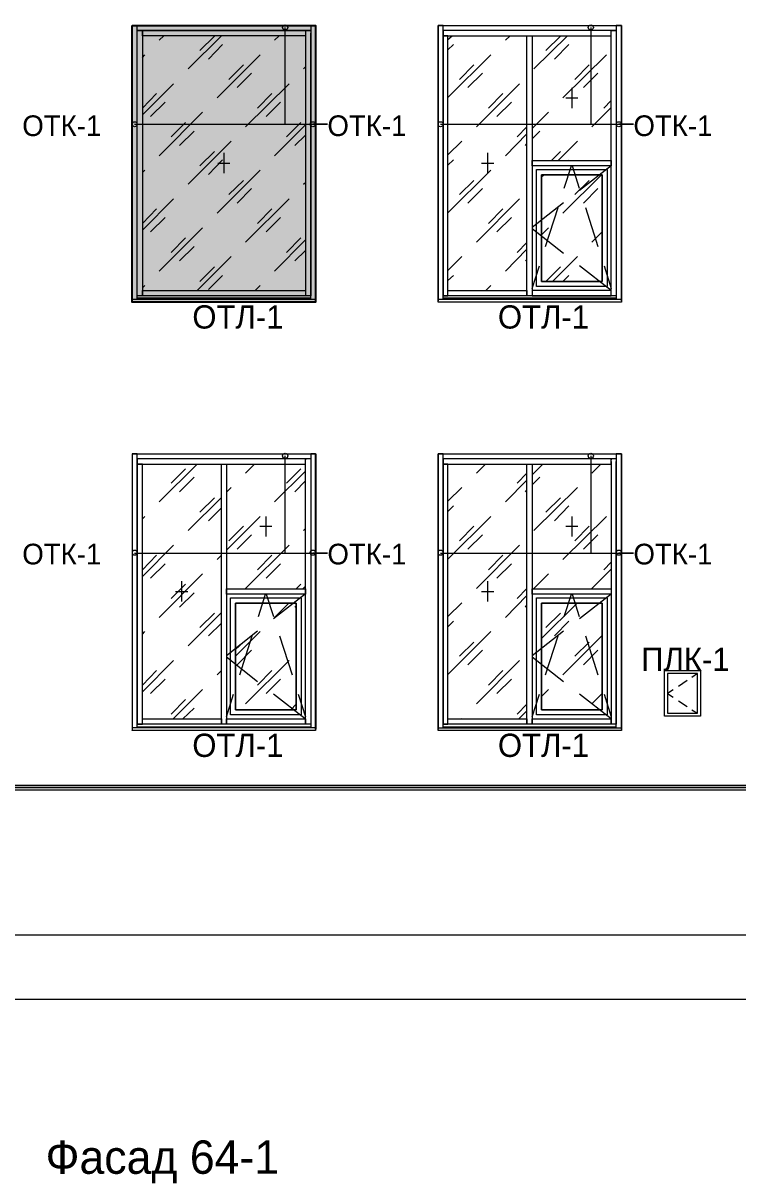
# Model space of a CAD drawing. Header units: millimetres. Extents: x 2294 to 908349, y -83289 to 219220.
# Drawn here: x 357830 to 364841, y 110578 to 121908 of the extents above; entities that cross this region are included whole.
import ezdxf

# ---------------------------------------------------------------- set-up
doc = ezdxf.new("R2010")
doc.units = ezdxf.units.MM
doc.layers.add('PDF _Геометрия', color=7, linetype='Continuous')
doc.layers.add('PDF _Текст', color=7, linetype='Continuous')

msp = doc.modelspace()

# ---------------------------------------------------------------- hatches: boundary and pattern name
at = {"transparency": 33554551}
h = msp.add_hatch(color=3, dxfattribs=at)
h.dxf.hatch_style = 1
h.paths.add_polyline_path([(358898.3714274447, 121885.7963852147), (360697.4218056854, 121885.7963852147), (360697.4218056854, 119172.4051088579), (358898.3714274447, 119172.4051088579)])

# ---------------------------------------------------------------- linework, layer by layer
msp.add_lwpolyline([(358898.3714274447, 121885.7963852147), (360697.4218056854, 121885.7963852147), (360697.4218056854, 119172.4051088579), (358898.3714274447, 119172.4051088579)], close=True)
at = {"layer": 'PDF _Геометрия', "lineweight": 9}
for points in [[(355033.5879090168, 114435.6112894472), (388559.4208399672, 114435.6112894472), (388559.4208399672, 128188.8222986218), (388559.4208399672, 114435.6112894472), (388580.5861385334, 114435.6112894472), (388580.5861385334, 128188.8222986218), (388580.5861385334, 114435.6112894472), (398096.5043744911, 114435.6112894472), (398096.5043744911, 117686.6011494184), (400196.1019923892, 117686.6011494184), (400196.1019923892, 114435.6112894472), (400792.9634119924, 114435.6112894472), (400792.9634119924, 117686.6011494184), (402194.1061771605, 117686.6011494184), (402194.1061771605, 114435.6112894472), (418173.9065956399, 114435.6112894472)], [(358949.1681440063, 119197.8034671387), (358949.1681440063, 119261.299362842), (358949.1681440063, 121809.6013103714), (358949.1681440063, 121885.7963852147), (358898.3714274447, 121885.7963852147), (358898.3714274447, 121809.6013103714), (358898.3714274447, 119261.299362842), (358898.3714274447, 119185.1042879988), (358898.3714274447, 121885.7963852147), (360697.4218056835, 121885.7963852147), (360697.4218056835, 119185.1042879988), (360697.4218056835, 119261.299362842), (360697.4218056835, 121809.6013103714), (360697.4218056835, 121885.7963852147), (360650.8581488356, 121885.7963852147), (360650.8581488356, 121809.6013103714)], [(360650.8581488356, 119235.9010045603), (358949.1681440063, 119235.9010045603), (358949.1681440063, 121809.6013103714), (358949.1681440063, 121834.9996686522), (358999.9648605678, 121834.9996686522), (358999.9648605678, 121809.6013103714), (358999.9648605678, 119235.9010045603), (358949.1681440063, 119235.9010045603)], [(360396.8745660242, 121864.6310866466), (360396.8745660242, 120916.4257108215), (360815.9474776611, 120916.4257108215), (360672.0234474037, 120916.4257108215)], [(360600.0614322722, 121834.9996686522), (360650.8581488356, 121834.9996686522)], [(360600.0614322722, 121834.9996686522), (360600.0614322722, 121809.6013103714)], [(360600.0614322722, 121809.6013103714), (360600.0614322722, 119235.9010045603)], [(360650.8581488356, 119197.8034671387), (360650.8581488356, 119261.299362842), (360650.8581488356, 121809.6013103714), (360650.8581488356, 119235.9010045603)], [(361950.4074808788, 119197.8034671387), (361950.4074808788, 119261.299362842), (361950.4074808788, 120535.4503366062), (361950.4074808788, 119235.9010045603), (361996.9711377285, 119235.9010045603), (361996.9711377285, 120535.4503366062), (361996.9711377285, 121784.2029520907), (361950.4074808788, 121784.2029520907), (361950.4074808788, 120535.4503366062), (361950.4074808788, 121809.6013103714), (361950.4074808788, 121885.7963852147), (361899.6107643172, 121885.7963852147), (361899.6107643172, 121809.6013103714), (361899.6107643172, 120535.4503366062), (361899.6107643172, 119261.299362842), (361899.6107643172, 119185.1042879988), (361899.6107643172, 121885.7963852147), (363698.6611425579, 121885.7963852147), (363698.6611425579, 119185.1042879988), (363698.6611425579, 119261.299362842), (363698.6611425579, 120535.4503366062), (363698.6611425579, 121809.6013103714), (363698.6611425579, 121885.7963852147), (363647.8644259963, 121885.7963852147), (363647.8644259963, 121809.6013103714), (363647.8644259963, 120535.4503366062), (363647.8644259963, 119261.299362842), (363647.8644259963, 119197.8034671387)], [(363597.0677094329, 119286.6977211228), (362822.4177818615, 119286.6977211228), (362822.4177818615, 119235.9010045603), (363597.0677094329, 119235.9010045603), (363597.0677094329, 120535.4503366062), (363597.0677094329, 121809.6013103714), (363597.0677094329, 121834.9996686522), (363647.8644259963, 121834.9996686522), (363647.8644259963, 121809.6013103714), (363647.8644259963, 120535.4503366062), (363647.8644259963, 119235.9010045603), (363597.0677094329, 119235.9010045603), (363597.0677094329, 119286.6977211228), (363288.0543503482, 119527.9821247924)], [(363398.1139028985, 121864.6310866466), (363398.1139028985, 120916.4257108215), (363817.1868145354, 120916.4257108215), (363673.2627842762, 120916.4257108215)], [(359165.0541893952, 121741.8723549545), (359211.6178462449, 121784.2029520907)], [(359448.6691901982, 121458.2573541505), (359774.6147881392, 121784.2029520907)], [(359562.961802464, 121640.2789218305), (359706.8858327251, 121779.9698923761)], [(359647.6229967345, 121555.6177275609), (359787.3139672801, 121699.5417578202)], [(360295.2811329011, 121741.8723549545), (360341.844789749, 121784.2029520907)], [(361996.9711377285, 121746.105414669), (362039.3017348628, 121784.2029520907)], [(361996.9711377285, 121644.511981545), (362052.0009140037, 121699.5417578202)], [(362559.9680796247, 121741.8723549545), (362606.5317364726, 121784.2029520907)], [(362839.350020716, 121458.2573541505), (363169.5286783688, 121784.2029520907)], [(362957.8756926954, 121640.2789218305), (363101.7997229528, 121779.9698923761)], [(363042.536886964, 121555.6177275609), (363182.2278575096, 121699.5417578202)], [(358999.9648605678, 121572.5499664145), (359025.3632188495, 121597.9483246962)], [(359732.2841910049, 121174.6423533456), (360155.5901623555, 121597.9483246962)], [(361996.9711377285, 121178.8754130593), (362416.0440493654, 121597.9483246962)], [(363122.9650215227, 121174.6423533456), (363550.5040525831, 121597.9483246962)], [(359846.5768032707, 121356.6639210265), (359990.5008335281, 121500.5879512848)], [(360578.8961337041, 121458.2573541505), (360600.0614322722, 121479.4226527177)], [(362111.2637499943, 121356.6639210265), (362250.95472054, 121500.5879512848)], [(363241.4906934984, 121356.6639210265), (363381.181664044, 121500.5879512848)], [(359931.2379975375, 121276.2357864697), (360070.9289680831, 121415.9267570153)], [(362191.6918845493, 121276.2357864697), (362335.6159148104, 121415.9267570153)], [(363326.1518877707, 121276.2357864697), (363465.8428583164, 121415.9267570153)], [(358999.9648605678, 121009.5530245192), (359304.7451599408, 121314.3333238913)], [(360011.6661320962, 120891.0273525408), (360439.2051631585, 121314.3333238913)], [(362276.3530788198, 120891.0273525408), (362699.6590501703, 121314.3333238913)], [(363211.8592755049, 121272.002726756), (363211.8592755049, 121073.0489202216)], [(358999.9648605678, 121073.0489202216), (359139.6558311135, 121216.9729504809)], [(359080.3929951247, 120992.6207856648), (359224.3170253858, 121132.3117562104)], [(360130.1918040738, 121073.0489202216), (360269.8827746194, 121216.9729504809)], [(360214.8529983442, 120992.6207856648), (360354.5439688899, 121132.3117562104)], [(362394.8787507974, 121073.0489202216), (362534.569721343, 121216.9729504809)], [(362475.3068853561, 120992.6207856648), (362619.2309156135, 121132.3117562104)], [(363152.5964395162, 121174.6423533456), (363271.1221114919, 121174.6423533456)], [(363525.1056943033, 121073.0489202216), (363597.0677094329, 121149.2439950649)], [(359165.0541893952, 120607.4123517359), (359588.3601607438, 121034.9513828)], [(362822.4177818615, 120874.0951136863), (362983.2740509771, 121034.9513828)], [(363406.5800223257, 120891.0273525408), (363597.0677094329, 121081.5150396479)], [(358923.7697857246, 120916.4257108215), (360815.9474776611, 120916.4257108215)], [(359283.5798613727, 120793.6669791304), (359423.2708319183, 120933.357949676)], [(360295.2811329011, 120607.4123517359), (360600.0614322722, 120912.1926511079)], [(360413.8068048768, 120793.6669791304), (360553.4977754224, 120933.357949676)], [(361925.0091225989, 120916.4257108215), (363817.1868145354, 120916.4257108215)], [(362674.2606918886, 120793.6669791304), (362771.6210653, 120891.0273525408)], [(359364.0079959314, 120709.0057848599), (359507.9320261888, 120848.6967554055)], [(360494.2349394355, 120709.0057848599), (360600.0614322722, 120810.5992179839)], [(362559.9680796247, 120607.4123517359), (362771.6210653, 120823.2983971247)], [(362822.4177818615, 120772.5016805623), (362898.6128567047, 120848.6967554055)], [(359448.6691901982, 120328.0304106446), (359871.9751615506, 120751.3363819951)], [(361996.9711377285, 120615.8784711631), (362132.4290485624, 120751.3363819951)], [(362758.9218861591, 120709.0057848599), (362771.6210653, 120725.9380237134)], [(363076.4013646729, 120560.848694887), (363266.8890517801, 120751.3363819951)], [(359562.961802464, 120510.0519783255), (359706.8858327251, 120649.7429488711)], [(359647.6229967345, 120425.3907840559), (359787.3139672801, 120569.3148143142)], [(359800.0131464209, 120637.0437697303), (359800.0131464209, 120438.0899631958)], [(361996.9711377285, 120514.2850380391), (362052.0009140037, 120569.3148143142)], [(362386.412631372, 120637.0437697303), (362386.412631372, 120438.0899631958)], [(363012.9054689705, 120560.848694887), (363101.7997229528, 120649.7429488711)], [(363177.994797796, 120560.848694887), (363182.2278575096, 120569.3148143142)], [(358999.9648605678, 120442.3230229095), (359025.3632188495, 120467.7213811902)], [(359732.2841910049, 120044.4154098397), (360155.5901623555, 120467.7213811902)], [(359740.7503104303, 120535.4503366062), (359859.2759824097, 120535.4503366062)], [(361996.9711377285, 120048.6484695533), (362416.0440493654, 120467.7213811902)], [(362327.1497953814, 120535.4503366062), (362445.6754673589, 120535.4503366062)], [(363135.6642006617, 120289.932873223), (363207.6262157895, 120510.0519783255)], [(363216.0923352186, 120510.0519783255), (363283.8212906327, 120289.932873223)], [(363597.0677094329, 120510.0519783255), (363288.0543503482, 120268.7675746558)], [(359846.5768032707, 120226.4369775206), (359990.5008335281, 120366.1279480662)], [(360578.8961337041, 120328.0304106446), (360600.0614322722, 120344.9626494981)], [(362111.2637499943, 120226.4369775206), (362250.95472054, 120366.1279480662)], [(362915.5450955592, 120399.9924257742), (362936.7103941273, 120421.1577243414)], [(363122.9650215227, 120044.4154098397), (363503.9403957371, 120421.1577243414)], [(363241.4906934984, 120226.4369775206), (363381.181664044, 120366.1279480662)], [(359931.2379975375, 120141.7757832501), (360070.9289680831, 120285.6998135103)], [(362191.6918845493, 120141.7757832501), (362335.6159148104, 120285.6998135103)], [(363326.1518877707, 120141.7757832501), (363465.8428583164, 120285.6998135103)], [(358999.9648605678, 119879.3260810133), (359304.7451599408, 120184.1063803853)], [(360011.6661320962, 119760.8004090348), (360439.2051631585, 120184.1063803853)], [(362276.3530788198, 119760.8004090348), (362699.6590501703, 120184.1063803853)], [(363131.4311409462, 120146.0088429647), (362822.4177818615, 119904.7244392941)], [(362953.6426329799, 119718.4698119005), (363076.4013646729, 120099.4451861158)], [(363347.3171863351, 120099.4451861158), (363465.8428583164, 119718.4698119005)], [(358999.9648605678, 119942.8219767157), (359139.6558311135, 120086.746006975)], [(359080.3929951247, 119862.3938421588), (359224.3170253858, 120002.0848127045)], [(360130.1918040738, 119942.8219767157), (360269.8827746194, 120086.746006975)], [(360214.8529983442, 119862.3938421588), (360354.5439688899, 120002.0848127045)], [(362394.8787507974, 119942.8219767157), (362534.569721343, 120086.746006975)], [(362475.3068853561, 119862.3938421588), (362619.2309156135, 120002.0848127045)], [(359165.0541893952, 119477.1854082299), (359588.3601607438, 119900.4913795805)], [(363131.4311409462, 119650.7408564845), (362822.4177818615, 119892.0252601542)], [(362915.5450955592, 119832.7624241645), (362983.2740509771, 119900.4913795805)], [(359283.5798613727, 119659.2069759108), (359423.2708319183, 119803.1310061701)], [(360295.2811329011, 119477.1854082299), (360600.0614322722, 119781.9657076029)], [(360413.8068048768, 119659.2069759108), (360553.4977754224, 119803.1310061701)], [(363406.5800223257, 119760.8004090348), (363508.1734554507, 119862.3938421588)], [(359364.0079959314, 119578.7788413549), (359507.9320261888, 119718.4698119005)], [(360494.2349394355, 119578.7788413549), (360600.0614322722, 119680.3722744789)], [(362559.9680796247, 119477.1854082299), (362771.6210653, 119693.0714536188)], [(362674.2606918886, 119659.2069759108), (362771.6210653, 119756.5673493212)], [(359537.5634441823, 119286.6977211228), (359871.9751615506, 119621.1094384892)], [(361996.9711377285, 119481.4184679436), (362132.4290485624, 119621.1094384892)], [(362758.9218861591, 119578.7788413549), (362771.6210653, 119591.4780204948)], [(363021.3715883978, 119375.5919751059), (363266.8890517801, 119621.1094384892)], [(359562.961802464, 119375.5919751059), (359706.8858327251, 119519.5160053652)], [(359647.6229967345, 119295.16384055), (359787.3139672801, 119434.8548110956)], [(361996.9711377285, 119384.0580945332), (362052.0009140037, 119434.8548110956)], [(362822.4177818615, 119307.8630196908), (362894.379796993, 119527.9821247924)], [(362957.8756926954, 119375.5919751059), (363101.7997229528, 119519.5160053652)], [(363122.9650215227, 119375.5919751059), (363182.2278575096, 119434.8548110956)], [(363529.3387540188, 119527.9821247924), (363597.0677094329, 119307.8630196908)], [(358999.9648605678, 119312.0960794035), (359025.3632188495, 119337.4944376843)], [(360104.793445792, 119286.6977211228), (360155.5901623555, 119337.4944376843)], [(362369.4803925157, 119286.6977211228), (362416.0440493654, 119337.4944376843)], [(360697.4218056835, 119202.0365268523), (360697.4218056835, 119197.8034671387), (358898.3714274447, 119197.8034671387), (358898.3714274447, 119202.0365268523)], [(360697.4218056835, 119197.8034671387), (360697.4218056835, 119172.4051088579), (358898.3714274447, 119172.4051088579), (358898.3714274447, 119197.8034671387)], [(360650.8581488356, 119210.5026462795), (358949.1681440063, 119210.5026462795), (360650.8581488356, 119210.5026462795)], [(360650.8581488356, 119210.5026462795), (358949.1681440063, 119210.5026462795)], [(360650.8581488356, 119235.9010045603), (360600.0614322722, 119235.9010045603)], [(363698.6611425579, 119202.0365268523), (363698.6611425579, 119197.8034671387), (361899.6107643172, 119197.8034671387), (361899.6107643172, 119202.0365268523)], [(363698.6611425579, 119197.8034671387), (363698.6611425579, 119172.4051088579), (361899.6107643172, 119172.4051088579), (361899.6107643172, 119197.8034671387)], [(363647.8644259963, 119235.9010045603), (361950.4074808788, 119235.9010045603)], [(363647.8644259963, 119210.5026462795), (361950.4074808788, 119210.5026462795), (363647.8644259963, 119210.5026462795)], [(363647.8644259963, 119210.5026462795), (361950.4074808788, 119210.5026462795)], [(358898.3714274447, 119172.4051088579), (358898.3714274447, 119180.8712282851)], [(360697.4218056835, 119180.8712282851), (360697.4218056835, 119172.4051088579)], [(361899.6107643172, 119172.4051088579), (361899.6107643172, 119180.8712282851)], [(363698.6611425579, 119180.8712282851), (363698.6611425579, 119172.4051088579)], [(358949.1681440063, 114998.6082313433), (358949.1681440063, 115062.1041270457), (358949.1681440063, 116336.2551008109), (358949.1681440063, 115036.705768765), (358999.9648605678, 115036.705768765), (358999.9648605678, 116336.2551008109), (358999.9648605678, 117585.0077162944), (358949.1681440063, 117585.0077162944), (358949.1681440063, 116336.2551008109), (358949.1681440063, 117610.4060745751), (358949.1681440063, 117686.6011494184), (358898.3714274447, 117686.6011494184), (358898.3714274447, 117610.4060745751), (358898.3714274447, 116336.2551008109), (358898.3714274447, 115062.1041270457), (358898.3714274447, 114985.9090522025)], [(358898.3714274447, 117686.6011494184), (360701.6548653971, 117686.6011494184), (360701.6548653971, 114985.9090522025)], [(360396.8745660242, 117665.4358508503), (360396.8745660242, 116712.9974153116), (360815.9474776611, 116712.9974153116), (360672.0234474037, 116712.9974153116)], [(360697.4218056835, 114985.9090522025), (360697.4218056835, 115062.1041270457), (360697.4218056835, 116336.2551008109), (360697.4218056835, 117610.4060745751), (360697.4218056835, 117686.6011494184), (360650.8581488356, 117686.6011494184), (360650.8581488356, 117610.4060745751), (360650.8581488356, 116336.2551008109), (360650.8581488356, 115036.705768765), (360600.0614322722, 115036.705768765), (360600.0614322722, 116336.2551008109), (360600.0614322722, 117610.4060745751)], [(360600.0614322722, 117635.8044328559), (360600.0614322722, 117627.3383134287)], [(360650.8581488356, 117610.4060745751), (360650.8581488356, 116336.2551008109), (360650.8581488356, 115062.1041270457), (360650.8581488356, 114998.6082313433)], [(361950.4074808788, 114998.6082313433), (361950.4074808788, 115062.1041270457), (361950.4074808788, 116336.2551008109), (361950.4074808788, 115036.705768765), (361996.9711377285, 115036.705768765), (361996.9711377285, 116336.2551008109), (361996.9711377285, 117585.0077162944), (361950.4074808788, 117585.0077162944), (361950.4074808788, 116336.2551008109), (361950.4074808788, 117610.4060745751), (361950.4074808788, 117686.6011494184), (361899.6107643172, 117686.6011494184), (361899.6107643172, 117610.4060745751), (361899.6107643172, 116336.2551008109), (361899.6107643172, 115062.1041270457), (361899.6107643172, 114985.9090522025), (361899.6107643172, 117686.6011494184), (363698.6611425579, 117686.6011494184), (363698.6611425579, 114985.9090522025), (363698.6611425579, 115062.1041270457), (363698.6611425579, 116336.2551008109), (363698.6611425579, 117610.4060745751), (363698.6611425579, 117686.6011494184), (363647.8644259963, 117686.6011494184), (363647.8644259963, 117610.4060745751)], [(363597.0677094329, 117610.4060745751), (363597.0677094329, 116336.2551008109), (363597.0677094329, 115036.705768765), (362822.4177818615, 115036.705768765), (362822.4177818615, 115087.5024853265), (363597.0677094329, 115087.5024853265)], [(363647.8644259963, 114998.6082313433), (363647.8644259963, 115062.1041270457), (363647.8644259963, 116336.2551008109), (363647.8644259963, 117610.4060745751), (363647.8644259963, 116336.2551008109), (363647.8644259963, 115036.705768765), (363597.0677094329, 115036.705768765), (363597.0677094329, 115087.5024853265), (363288.0543503482, 115328.7868889961)], [(363398.1139028985, 117665.4358508503), (363398.1139028985, 116712.9974153116), (363817.1868145354, 116712.9974153116), (363673.2627842762, 116712.9974153116)], [(363597.0677094329, 117635.8044328559), (363597.0677094329, 117627.3383134287)], [(359165.0541893952, 117216.731521219), (359537.5634441823, 117585.0077162944)], [(359283.5798613727, 117398.7530888999), (359423.2708319183, 117538.4440594455)], [(360011.6661320962, 117496.1134623103), (360100.5603860803, 117585.0077162944)], [(360295.2811329011, 117216.731521219), (360600.0614322722, 117517.2787608784)], [(360413.8068048768, 117398.7530888999), (360553.4977754224, 117538.4440594455)], [(362276.3530788198, 117496.1134623103), (362365.2473328039, 117585.0077162944)], [(362674.2606918886, 117398.7530888999), (362771.6210653, 117496.1134623103)], [(362822.4177818615, 117479.1812234567), (362928.2442746982, 117585.0077162944)], [(363406.5800223257, 117496.1134623103), (363495.4742763098, 117585.0077162944)], [(359364.0079959314, 117314.0918946303), (359507.9320261888, 117458.0159248887)], [(360494.2349394355, 117314.0918946303), (360600.0614322722, 117419.918387467)], [(362559.9680796247, 117216.731521219), (362771.6210653, 117428.3845068943)], [(362822.4177818615, 117381.8208500464), (362898.6128567047, 117458.0159248887)], [(359825.4115047008, 117309.8588349158), (359871.9751615506, 117356.4224917646)], [(361996.9711377285, 117220.9645809326), (362132.4290485624, 117356.4224917646)], [(362758.9218861591, 117314.0918946303), (362771.6210653, 117331.0241334839)], [(362839.350020716, 116933.1165204151), (363266.8890517801, 117356.4224917646)], [(359448.6691901982, 116933.1165204151), (359774.6147881392, 117259.0621183543)], [(359562.961802464, 117115.138088095), (359706.8858327251, 117254.8290586406)], [(359647.6229967345, 117030.4768938245), (359774.6147881392, 117157.4686852302)], [(361996.9711377285, 117119.3711478086), (362052.0009140037, 117174.4009240847)], [(362957.8756926954, 117115.138088095), (363101.7997229528, 117254.8290586406)], [(363042.536886964, 117030.4768938245), (363182.2278575096, 117174.4009240847)], [(358999.9648605678, 117047.409132679), (359025.3632188495, 117072.8074909607)], [(359825.4115047008, 116742.628833307), (360155.5901623555, 117072.8074909607)], [(360210.6199386287, 117072.8074909607), (360210.6199386287, 116873.8536844254)], [(361996.9711377285, 116653.7345793238), (362416.0440493654, 117072.8074909607)], [(363122.9650215227, 116649.5015196092), (363550.5040525831, 117072.8074909607)], [(363211.8592755049, 117072.8074909607), (363211.8592755049, 116873.8536844254)], [(359846.5768032707, 116831.523087291), (359990.5008335281, 116975.4471175494)], [(360151.3571026418, 116975.4471175494), (360269.8827746194, 116975.4471175494)], [(360578.8961337041, 116933.1165204151), (360600.0614322722, 116954.2818189822)], [(362111.2637499943, 116831.523087291), (362250.95472054, 116975.4471175494)], [(363152.5964395162, 116975.4471175494), (363271.1221114919, 116975.4471175494)], [(363241.4906934984, 116831.523087291), (363381.181664044, 116975.4471175494)], [(359931.2379975375, 116751.0949527333), (360070.9289680831, 116890.7859232789)], [(362191.6918845493, 116751.0949527333), (362335.6159148104, 116890.7859232789)], [(363326.1518877707, 116751.0949527333), (363465.8428583164, 116890.7859232789)], [(358923.7697857246, 116712.9974153116), (360815.9474776611, 116712.9974153116)], [(358999.9648605678, 116484.4121907828), (359304.7451599408, 116789.1924901549)], [(360011.6661320962, 116365.8865188053), (360439.2051631585, 116789.1924901549)], [(361925.0091225989, 116712.9974153116), (363817.1868145354, 116712.9974153116)], [(362276.3530788198, 116365.8865188053), (362699.6590501703, 116789.1924901549)], [(358999.9648605678, 116547.9080864852), (359139.6558311135, 116691.8321167454)], [(359080.3929951247, 116467.4799519293), (359224.3170253858, 116607.1709224749)], [(359732.2841910049, 116649.5015196092), (359774.6147881392, 116691.8321167454)], [(360130.1918040738, 116547.9080864852), (360269.8827746194, 116691.8321167454)], [(360214.8529983442, 116467.4799519293), (360354.5439688899, 116607.1709224749)], [(362394.8787507974, 116547.9080864852), (362534.569721343, 116691.8321167454)], [(362475.3068853561, 116467.4799519293), (362619.2309156135, 116607.1709224749)], [(363525.1056943033, 116547.9080864852), (363597.0677094329, 116624.1031613285)], [(359165.0541893952, 116082.2715180004), (359588.3601607438, 116509.8105490636)], [(362835.1169610023, 116361.6534590917), (362983.2740509771, 116509.8105490636)], [(363406.5800223257, 116365.8865188053), (363597.0677094329, 116556.3742059125)], [(359283.5798613727, 116268.526145394), (359423.2708319183, 116408.2171159396)], [(359385.1732944958, 116437.8485339349), (359385.1732944958, 116238.8947273996)], [(360506.9341185763, 116361.6534590917), (360553.4977754224, 116408.2171159396)], [(360574.6630739924, 116361.6534590917), (360600.0614322722, 116387.0518173724)], [(362386.412631372, 116437.8485339349), (362386.412631372, 116238.8947273996)], [(362674.2606918886, 116268.526145394), (362771.6210653, 116365.8865188053)], [(359325.9104585089, 116336.2551008109), (359444.4361304864, 116336.2551008109)], [(359364.0079959314, 116183.8649511244), (359507.9320261888, 116323.55592167)], [(360138.657923501, 116090.7376374267), (360206.386878917, 116310.8567425301)], [(360214.8529983442, 116310.8567425301), (360286.815013472, 116090.7376374267)], [(360595.8283725604, 116310.8567425301), (360286.815013472, 116069.5723388596)], [(362327.1497953814, 116336.2551008109), (362445.6754673589, 116336.2551008109)], [(362559.9680796247, 116082.2715180004), (362771.6210653, 116298.1575633893)], [(363135.6642006617, 116090.7376374267), (363207.6262157895, 116310.8567425301)], [(363216.0923352186, 116310.8567425301), (363283.8212906327, 116090.7376374267)], [(363597.0677094329, 116310.8567425301), (363288.0543503482, 116069.5723388596)], [(360295.2811329011, 116082.2715180004), (360434.9721034467, 116221.962488546)], [(360494.2349394355, 116183.8649511244), (360506.9341185763, 116196.5641302653)], [(361996.9711377285, 116090.7376374267), (362132.4290485624, 116226.1955482597)], [(362758.9218861591, 116183.8649511244), (362771.6210653, 116200.797189978)], [(362915.5450955592, 115874.8515920378), (363262.6559920684, 116221.962488546)], [(359448.6691901982, 115802.8895769091), (359774.6147881392, 116128.8351748483)], [(359562.961802464, 115984.91114459), (359706.8858327251, 116124.6021151356)], [(359647.6229967345, 115900.2499503195), (359774.6147881392, 116027.2417417243)], [(361996.9711377285, 115989.1442043027), (362052.0009140037, 116044.1739805788)], [(362957.8756926954, 115984.91114459), (363101.7997229528, 116124.6021151356)], [(363042.536886964, 115900.2499503195), (363182.2278575096, 116044.1739805788)], [(358999.9648605678, 115917.182189174), (359025.3632188495, 115942.5805474548)], [(360130.1918040738, 115946.8136071684), (359825.4115047008, 115705.5292034987)], [(359914.3057586849, 115701.2961437851), (360155.5901623555, 115942.5805474548)], [(361996.9711377285, 115523.5076358179), (362416.0440493654, 115942.5805474548)], [(363131.4311409462, 115946.8136071684), (362822.4177818615, 115705.5292034987)], [(359914.3057586849, 115769.0250992011), (359990.5008335281, 115840.9871143308)], [(359956.6363558192, 115519.2745761042), (360075.1620277986, 115900.2499503195)], [(360346.0778494626, 115900.2499503195), (360468.8365811557, 115519.2745761042)], [(362111.2637499943, 115701.2961437851), (362250.95472054, 115840.9871143308)], [(362953.6426329799, 115519.2745761042), (363076.4013646729, 115900.2499503195)], [(363122.9650215227, 115519.2745761042), (363508.1734554507, 115904.4830100331)], [(363241.4906934984, 115701.2961437851), (363381.181664044, 115840.9871143308)], [(363347.3171863351, 115900.2499503195), (363465.8428583164, 115519.2745761042)], [(360130.1918040738, 115451.5456206882), (359825.4115047008, 115692.8300243579)], [(359931.2379975375, 115616.6349495146), (360070.9289680831, 115760.5589797739)], [(362191.6918845493, 115616.6349495146), (362335.6159148104, 115760.5589797739)], [(363131.4311409462, 115451.5456206882), (362822.4177818615, 115692.8300243579)], [(363326.1518877707, 115616.6349495146), (363465.8428583164, 115760.5589797739)], [(358999.9648605678, 115354.1852472769), (359304.7451599408, 115658.9655466499)], [(360011.6661320962, 115235.6595752994), (360439.2051631585, 115658.9655466499)], [(362276.3530788198, 115235.6595752994), (362699.6590501703, 115658.9655466499)], [(358999.9648605678, 115417.6811429802), (359139.6558311135, 115561.6051732395)], [(359080.3929951247, 115337.2530084234), (359224.3170253858, 115476.943978969)], [(359732.2841910049, 115519.2745761042), (359774.6147881392, 115561.6051732395)], [(360130.1918040738, 115417.6811429802), (360269.8827746194, 115561.6051732395)], [(360214.8529983442, 115337.2530084234), (360354.5439688899, 115476.943978969)], [(362394.8787507974, 115417.6811429802), (362534.569721343, 115561.6051732395)], [(362475.3068853561, 115337.2530084234), (362619.2309156135, 115476.943978969)], [(364342.0862190109, 115464.2447998291), (364257.4250247404, 115404.9819638394)], [(364443.6796521358, 115531.9737552442), (364388.6498758569, 115493.8762178225)], [(359300.5121002272, 115087.5024853265), (359588.3601607438, 115375.350545845)], [(362915.5450955592, 115307.621590429), (362983.2740509771, 115375.350545845)], [(364206.6283081789, 115371.1174861314), (364151.5985319037, 115337.2530084234), (364206.6283081789, 115299.1554710018)], [(359283.5798613727, 115134.0661421753), (359423.2708319183, 115277.9901724346)], [(359825.4115047008, 115108.6677838946), (359893.1404601168, 115328.7868889961)], [(360595.8283725604, 115087.5024853265), (360286.815013472, 115328.7868889961)], [(360456.1374020148, 115176.3967393097), (360506.9341185763, 115231.4265155857)], [(360528.0994171426, 115328.7868889961), (360600.0614322722, 115108.6677838946)], [(362674.2606918886, 115134.0661421753), (362771.6210653, 115231.4265155857)], [(362822.4177818615, 115108.6677838946), (362894.379796993, 115328.7868889961)], [(363406.5800223257, 115235.6595752994), (363508.1734554507, 115337.2530084234)], [(363529.3387540188, 115328.7868889961), (363597.0677094329, 115108.6677838946)], [(364257.4250247404, 115265.2909932937), (364342.0862190109, 115210.2612170186)], [(359397.8724736366, 115087.5024853265), (359507.9320261888, 115193.3289781651)], [(362691.192930745, 115087.5024853265), (362771.6210653, 115167.9306198834)], [(364388.6498758569, 115176.3967393097), (364443.6796521358, 115142.5322616026)], [(360697.4218056835, 115036.705768765), (360697.4218056835, 115007.0743507706), (360697.4218056835, 114998.6082313433), (358898.3714274447, 114998.6082313433), (358898.3714274447, 114973.2098730616), (358898.3714274447, 114977.4429327762)], [(358898.3714274447, 114998.6082313433), (358898.3714274447, 114998.6082313433)], [(360697.4218056835, 114998.6082313433), (360697.4218056835, 114973.2098730616), (358898.3714274447, 114973.2098730616)], [(360650.8581488356, 115036.705768765), (358949.1681440063, 115036.705768765)], [(360650.8581488356, 115007.0743507706), (358949.1681440063, 115007.0743507706), (360650.8581488356, 115007.0743507706)], [(360650.8581488356, 115007.0743507706), (358949.1681440063, 115007.0743507706)], [(361899.6107643172, 114998.6082313433), (361899.6107643172, 114998.6082313433)], [(363647.8644259963, 115036.705768765), (361950.4074808788, 115036.705768765)], [(363647.8644259963, 115007.0743507706), (361950.4074808788, 115007.0743507706), (363647.8644259963, 115007.0743507706)], [(363647.8644259963, 115007.0743507706), (361950.4074808788, 115007.0743507706)], [(362128.1959888469, 115087.5024853265), (362132.4290485624, 115095.9686047537)], [(363698.6611425579, 114998.6082313433), (363698.6611425579, 114998.6082313433)], [(360697.4218056835, 114977.4429327762), (360697.4218056835, 114973.2098730616)], [(361899.6107643172, 114973.2098730616), (361899.6107643172, 114977.4429327762)], [(363698.6611425579, 114977.4429327762), (363698.6611425579, 114973.2098730616)], [(418051.1478639487, 112628.0947917812), (418051.1478639487, 114389.0476325983), (399192.866840288, 114389.0476325983), (313405.6786864176, 114389.0476325983)], [(355367.9996263813, 113038.7015839908), (355300.2706709672, 112970.9726285748), (388296.9711377285, 112970.9726285748), (388225.0091225989, 112899.0106134452)], [(314235.3583902642, 112340.2467312627), (417962.2536099646, 112340.2467312627)]]:
    msp.add_lwpolyline(points, dxfattribs=at)
for points in [[(358974.566502288, 121834.9996686522), (358949.1681440063, 121834.9996686522), (358949.1681440063, 121885.7963852147), (358974.566502288, 121885.7963852147), (360650.8581488356, 121885.7963852147), (360650.8581488356, 121834.9996686522)], [(360600.0614322722, 121784.2029520907), (358999.9648605678, 121784.2029520907), (358999.9648605678, 121834.9996686522), (360600.0614322722, 121834.9996686522)], [(362797.0194235817, 121834.9996686522), (361950.4074808788, 121834.9996686522), (361950.4074808788, 121784.2029520907), (362797.0194235817, 121784.2029520907), (363597.0677094329, 121784.2029520907), (363597.0677094329, 121834.9996686522), (362797.0194235817, 121834.9996686522), (361975.8058391605, 121834.9996686522), (361950.4074808788, 121834.9996686522), (361950.4074808788, 121885.7963852147), (361975.8058391605, 121885.7963852147), (362797.0194235817, 121885.7963852147), (363622.4660677146, 121885.7963852147), (363647.8644259963, 121885.7963852147), (363647.8644259963, 121834.9996686522), (363622.4660677146, 121834.9996686522)], [(362822.4177818615, 119235.9010045603), (362771.6210653, 119235.9010045603), (361996.9711377285, 119235.9010045603), (361996.9711377285, 119286.6977211228), (362771.6210653, 119286.6977211228), (362771.6210653, 119235.9010045603), (362771.6210653, 120535.4503366062), (362771.6210653, 121784.2029520907), (362822.4177818615, 121784.2029520907), (362822.4177818615, 120535.4503366062)], [(363597.0677094329, 120510.0519783255), (362822.4177818615, 120510.0519783255), (362822.4177818615, 120560.848694887), (363597.0677094329, 120560.848694887)], [(362864.7483789958, 120471.9544409038), (363558.9701720122, 120471.9544409038), (363558.9701720122, 119324.7952585444), (362864.7483789958, 119324.7952585444)], [(363558.9701720122, 120471.9544409038), (363558.9701720122, 119324.7952585444), (362864.7483789958, 119324.7952585444), (362864.7483789958, 120471.9544409038)], [(363508.1734554507, 120421.1577243414), (362915.5450955592, 120421.1577243414), (362915.5450955592, 119375.5919751059), (363508.1734554507, 119375.5919751059)], [(362915.5450955592, 119375.5919751059), (362915.5450955592, 120421.1577243414), (363508.1734554507, 120421.1577243414), (363508.1734554507, 119375.5919751059)], [(360600.0614322722, 119235.9010045603), (358999.9648605678, 119235.9010045603), (358999.9648605678, 119286.6977211228), (360600.0614322722, 119286.6977211228)], [(359800.0131464209, 117635.8044328559), (358949.1681440063, 117635.8044328559), (358949.1681440063, 117585.0077162944), (359800.0131464209, 117585.0077162944), (360600.0614322722, 117585.0077162944), (360600.0614322722, 117635.8044328559), (359800.0131464209, 117635.8044328559), (358974.566502288, 117635.8044328559), (358949.1681440063, 117635.8044328559), (358949.1681440063, 117686.6011494184), (358974.566502288, 117686.6011494184), (359800.0131464209, 117686.6011494184), (360625.4597905539, 117686.6011494184), (360650.8581488356, 117686.6011494184), (360650.8581488356, 117635.8044328559), (360625.4597905539, 117635.8044328559)], [(362797.0194235817, 117635.8044328559), (361950.4074808788, 117635.8044328559), (361950.4074808788, 117585.0077162944), (362797.0194235817, 117585.0077162944), (363597.0677094329, 117585.0077162944), (363597.0677094329, 117635.8044328559), (362797.0194235817, 117635.8044328559), (361975.8058391605, 117635.8044328559), (361950.4074808788, 117635.8044328559), (361950.4074808788, 117686.6011494184), (361975.8058391605, 117686.6011494184), (362797.0194235817, 117686.6011494184), (363622.4660677146, 117686.6011494184), (363647.8644259963, 117686.6011494184), (363647.8644259963, 117635.8044328559), (363622.4660677146, 117635.8044328559)], [(359825.4115047008, 115036.705768765), (359774.6147881392, 115036.705768765), (358999.9648605678, 115036.705768765), (358999.9648605678, 115087.5024853265), (359774.6147881392, 115087.5024853265), (359774.6147881392, 115036.705768765), (359774.6147881392, 116336.2551008109), (359774.6147881392, 117585.0077162944), (359825.4115047008, 117585.0077162944), (359825.4115047008, 116336.2551008109)], [(362822.4177818615, 115036.705768765), (362771.6210653, 115036.705768765), (361996.9711377285, 115036.705768765), (361996.9711377285, 115087.5024853265), (362771.6210653, 115087.5024853265), (362771.6210653, 115036.705768765), (362771.6210653, 116336.2551008109), (362771.6210653, 117585.0077162944), (362822.4177818615, 117585.0077162944), (362822.4177818615, 116336.2551008109)], [(360600.0614322722, 116310.8567425301), (359825.4115047008, 116310.8567425301), (359825.4115047008, 116361.6534590917), (360600.0614322722, 116361.6534590917)], [(363597.0677094329, 116310.8567425301), (362822.4177818615, 116310.8567425301), (362822.4177818615, 116361.6534590917), (363597.0677094329, 116361.6534590917)], [(359863.5090421233, 116272.7592051085), (360557.7308351379, 116272.7592051085), (360557.7308351379, 115125.6000227481), (359863.5090421233, 115125.6000227481)], [(360557.7308351379, 116272.7592051085), (360557.7308351379, 115125.6000227481), (359863.5090421233, 115125.6000227481), (359863.5090421233, 116272.7592051085)], [(362864.7483789958, 116272.7592051085), (363558.9701720122, 116272.7592051085), (363558.9701720122, 115125.6000227481), (362864.7483789958, 115125.6000227481)], [(363558.9701720122, 116272.7592051085), (363558.9701720122, 115125.6000227481), (362864.7483789958, 115125.6000227481), (362864.7483789958, 116272.7592051085)], [(360506.9341185763, 116221.962488546), (359914.3057586849, 116221.962488546), (359914.3057586849, 115176.3967393097), (360506.9341185763, 115176.3967393097)], [(359914.3057586849, 115176.3967393097), (359914.3057586849, 116221.962488546), (360506.9341185763, 116221.962488546), (360506.9341185763, 115176.3967393097)], [(363508.1734554507, 116221.962488546), (362915.5450955592, 116221.962488546), (362915.5450955592, 115176.3967393097), (363508.1734554507, 115176.3967393097)], [(362915.5450955592, 115176.3967393097), (362915.5450955592, 116221.962488546), (363508.1734554507, 116221.962488546), (363508.1734554507, 115176.3967393097)], [(364121.9671139065, 115561.6051732395), (364473.3110701293, 115561.6051732395), (364473.3110701293, 115112.9008436073), (364121.9671139065, 115112.9008436073)], [(364443.6796521358, 115531.9737552442), (364151.5985319037, 115531.9737552442), (364151.5985319037, 115142.5322616026), (364443.6796521358, 115142.5322616026)], [(364151.5985319037, 115531.9737552442), (364151.5985319037, 115142.5322616026), (364443.6796521358, 115142.5322616026), (364443.6796521358, 115531.9737552442)], [(360600.0614322722, 115036.705768765), (359825.4115047008, 115036.705768765), (359825.4115047008, 115087.5024853265), (360600.0614322722, 115087.5024853265)], [(363698.6611425579, 114973.2098730616), (361899.6107643172, 114973.2098730616), (361899.6107643172, 114998.6082313433), (363698.6611425579, 114998.6082313433)], [(398096.5043744911, 114414.4459908791), (398096.5043744911, 114435.6112894472), (318603.8760145996, 114435.6112894472), (355012.4226104468, 114435.6112894472), (318603.8760145996, 114435.6112894472), (318603.8760145996, 114414.4459908791)], [(355033.5879090168, 114435.6112894472), (388559.4208399672, 114435.6112894472)]]:
    msp.add_lwpolyline(points, close=True, dxfattribs=at)
for points in [[(360375.7092674561, 121864.6310866466), (360375.7092674561, 121881.5633255001), (360384.1753868833, 121890.0294449273), (360401.1076257378, 121890.0294449273)], [(360375.7092674561, 121864.6310866466), (360375.7092674561, 121881.5633255001), (360384.1753868833, 121890.0294449273), (360401.1076257378, 121890.0294449273)], [(360401.1076257378, 121839.2327283658), (360384.1753868833, 121839.2327283658), (360375.7092674561, 121851.9319075057), (360375.7092674561, 121864.6310866466)], [(360401.1076257378, 121839.2327283658), (360384.1753868833, 121839.2327283658), (360375.7092674561, 121851.9319075057), (360375.7092674561, 121864.6310866466)], [(360401.1076257378, 121890.0294449273), (360413.8068048768, 121890.0294449273), (360426.5059840176, 121881.5633255001), (360426.5059840176, 121864.6310866466)], [(360401.1076257378, 121890.0294449273), (360413.8068048768, 121890.0294449273), (360426.5059840176, 121881.5633255001), (360426.5059840176, 121864.6310866466)], [(360426.5059840176, 121864.6310866466), (360426.5059840176, 121851.9319075057), (360413.8068048768, 121839.2327283658), (360401.1076257378, 121839.2327283658)], [(360426.5059840176, 121864.6310866466), (360426.5059840176, 121851.9319075057), (360413.8068048768, 121839.2327283658), (360401.1076257378, 121839.2327283658)], [(363372.7155446168, 121864.6310866466), (363372.7155446168, 121881.5633255001), (363381.181664044, 121890.0294449273), (363398.1139028985, 121890.0294449273)], [(363372.7155446168, 121864.6310866466), (363372.7155446168, 121881.5633255001), (363381.181664044, 121890.0294449273), (363398.1139028985, 121890.0294449273)], [(363398.1139028985, 121839.2327283658), (363381.181664044, 121839.2327283658), (363372.7155446168, 121851.9319075057), (363372.7155446168, 121864.6310866466)], [(363398.1139028985, 121839.2327283658), (363381.181664044, 121839.2327283658), (363372.7155446168, 121851.9319075057), (363372.7155446168, 121864.6310866466)], [(363398.1139028985, 121890.0294449273), (363410.8130820375, 121890.0294449273), (363423.5122611783, 121881.5633255001), (363423.5122611783, 121864.6310866466)], [(363398.1139028985, 121890.0294449273), (363410.8130820375, 121890.0294449273), (363423.5122611783, 121881.5633255001), (363423.5122611783, 121864.6310866466)], [(363423.5122611783, 121864.6310866466), (363423.5122611783, 121851.9319075057), (363410.8130820375, 121839.2327283658), (363398.1139028985, 121839.2327283658)], [(363423.5122611783, 121864.6310866466), (363423.5122611783, 121851.9319075057), (363410.8130820375, 121839.2327283658), (363398.1139028985, 121839.2327283658)], [(358902.6044871565, 120916.4257108215), (358902.6044871565, 120933.357949676), (358911.0706065837, 120941.8240691023), (358923.7697857246, 120941.8240691023)], [(358902.6044871565, 120916.4257108215), (358902.6044871565, 120933.357949676), (358911.0706065837, 120941.8240691023), (358923.7697857246, 120941.8240691023)], [(358923.7697857246, 120891.0273525408), (358911.0706065837, 120891.0273525408), (358902.6044871565, 120903.7265316807), (358902.6044871565, 120916.4257108215)], [(358923.7697857246, 120891.0273525408), (358911.0706065837, 120891.0273525408), (358902.6044871565, 120903.7265316807), (358902.6044871565, 120916.4257108215)], [(358923.7697857246, 120941.8240691023), (358936.4689648654, 120941.8240691023), (358949.1681440063, 120933.357949676), (358949.1681440063, 120916.4257108215)], [(358923.7697857246, 120941.8240691023), (358936.4689648654, 120941.8240691023), (358949.1681440063, 120933.357949676), (358949.1681440063, 120916.4257108215)], [(358949.1681440063, 120916.4257108215), (358949.1681440063, 120903.7265316807), (358936.4689648654, 120891.0273525408), (358923.7697857246, 120891.0273525408)], [(358949.1681440063, 120916.4257108215), (358949.1681440063, 120903.7265316807), (358936.4689648654, 120891.0273525408), (358923.7697857246, 120891.0273525408)], [(360646.625089122, 120916.4257108215), (360646.625089122, 120933.357949676), (360655.0912085474, 120941.8240691023), (360672.0234474037, 120941.8240691023)], [(360646.625089122, 120916.4257108215), (360646.625089122, 120933.357949676), (360655.0912085474, 120941.8240691023), (360672.0234474037, 120941.8240691023)], [(360672.0234474037, 120891.0273525408), (360655.0912085474, 120891.0273525408), (360646.625089122, 120903.7265316807), (360646.625089122, 120916.4257108215)], [(360672.0234474037, 120891.0273525408), (360655.0912085474, 120891.0273525408), (360646.625089122, 120903.7265316807), (360646.625089122, 120916.4257108215)], [(360672.0234474037, 120941.8240691023), (360684.7226265445, 120941.8240691023), (360697.4218056835, 120933.357949676), (360697.4218056835, 120916.4257108215)], [(360672.0234474037, 120941.8240691023), (360684.7226265445, 120941.8240691023), (360697.4218056835, 120933.357949676), (360697.4218056835, 120916.4257108215)], [(360697.4218056835, 120916.4257108215), (360697.4218056835, 120903.7265316807), (360684.7226265445, 120891.0273525408), (360672.0234474037, 120891.0273525408)], [(360697.4218056835, 120916.4257108215), (360697.4218056835, 120903.7265316807), (360684.7226265445, 120891.0273525408), (360672.0234474037, 120891.0273525408)], [(361899.6107643172, 120916.4257108215), (361899.6107643172, 120933.357949676), (361908.0768837463, 120941.8240691023), (361925.0091225989, 120941.8240691023)], [(361899.6107643172, 120916.4257108215), (361899.6107643172, 120933.357949676), (361908.0768837463, 120941.8240691023), (361925.0091225989, 120941.8240691023)], [(361925.0091225989, 120891.0273525408), (361908.0768837463, 120891.0273525408), (361899.6107643172, 120903.7265316807), (361899.6107643172, 120916.4257108215)], [(361925.0091225989, 120891.0273525408), (361908.0768837463, 120891.0273525408), (361899.6107643172, 120903.7265316807), (361899.6107643172, 120916.4257108215)], [(361925.0091225989, 120941.8240691023), (361937.7083017398, 120941.8240691023), (361950.4074808788, 120933.357949676), (361950.4074808788, 120916.4257108215)], [(361925.0091225989, 120941.8240691023), (361937.7083017398, 120941.8240691023), (361950.4074808788, 120933.357949676), (361950.4074808788, 120916.4257108215)], [(361950.4074808788, 120916.4257108215), (361950.4074808788, 120903.7265316807), (361937.7083017398, 120891.0273525408), (361925.0091225989, 120891.0273525408)], [(361950.4074808788, 120916.4257108215), (361950.4074808788, 120903.7265316807), (361937.7083017398, 120891.0273525408), (361925.0091225989, 120891.0273525408)], [(363647.8644259963, 120916.4257108215), (363647.8644259963, 120933.357949676), (363656.3305454236, 120941.8240691023), (363673.2627842762, 120941.8240691023)], [(363647.8644259963, 120916.4257108215), (363647.8644259963, 120933.357949676), (363656.3305454236, 120941.8240691023), (363673.2627842762, 120941.8240691023)], [(363673.2627842762, 120891.0273525408), (363656.3305454236, 120891.0273525408), (363647.8644259963, 120903.7265316807), (363647.8644259963, 120916.4257108215)], [(363673.2627842762, 120891.0273525408), (363656.3305454236, 120891.0273525408), (363647.8644259963, 120903.7265316807), (363647.8644259963, 120916.4257108215)], [(363673.2627842762, 120941.8240691023), (363685.961963417, 120941.8240691023), (363698.6611425579, 120933.357949676), (363698.6611425579, 120916.4257108215)], [(363673.2627842762, 120941.8240691023), (363685.961963417, 120941.8240691023), (363698.6611425579, 120933.357949676), (363698.6611425579, 120916.4257108215)], [(363698.6611425579, 120916.4257108215), (363698.6611425579, 120903.7265316807), (363685.961963417, 120891.0273525408), (363673.2627842762, 120891.0273525408)], [(363698.6611425579, 120916.4257108215), (363698.6611425579, 120903.7265316807), (363685.961963417, 120891.0273525408), (363673.2627842762, 120891.0273525408)], [(360375.7092674561, 117665.4358508503), (360375.7092674561, 117682.3680897048), (360384.1753868833, 117690.8342091311), (360401.1076257378, 117690.8342091311)], [(360375.7092674561, 117665.4358508503), (360375.7092674561, 117682.3680897048), (360384.1753868833, 117690.8342091311), (360401.1076257378, 117690.8342091311)], [(360401.1076257378, 117640.0374925695), (360384.1753868833, 117640.0374925695), (360375.7092674561, 117652.7366717104), (360375.7092674561, 117665.4358508503)], [(360401.1076257378, 117640.0374925695), (360384.1753868833, 117640.0374925695), (360375.7092674561, 117652.7366717104), (360375.7092674561, 117665.4358508503)], [(360401.1076257378, 117690.8342091311), (360413.8068048768, 117690.8342091311), (360426.5059840176, 117682.3680897048), (360426.5059840176, 117665.4358508503)], [(360401.1076257378, 117690.8342091311), (360413.8068048768, 117690.8342091311), (360426.5059840176, 117682.3680897048), (360426.5059840176, 117665.4358508503)], [(360426.5059840176, 117665.4358508503), (360426.5059840176, 117652.7366717104), (360413.8068048768, 117640.0374925695), (360401.1076257378, 117640.0374925695)], [(360426.5059840176, 117665.4358508503), (360426.5059840176, 117652.7366717104), (360413.8068048768, 117640.0374925695), (360401.1076257378, 117640.0374925695)], [(363372.7155446168, 117665.4358508503), (363372.7155446168, 117682.3680897048), (363381.181664044, 117690.8342091311), (363398.1139028985, 117690.8342091311)], [(363372.7155446168, 117665.4358508503), (363372.7155446168, 117682.3680897048), (363381.181664044, 117690.8342091311), (363398.1139028985, 117690.8342091311)], [(363398.1139028985, 117640.0374925695), (363381.181664044, 117640.0374925695), (363372.7155446168, 117652.7366717104), (363372.7155446168, 117665.4358508503)], [(363398.1139028985, 117640.0374925695), (363381.181664044, 117640.0374925695), (363372.7155446168, 117652.7366717104), (363372.7155446168, 117665.4358508503)], [(363398.1139028985, 117690.8342091311), (363410.8130820375, 117690.8342091311), (363423.5122611783, 117682.3680897048), (363423.5122611783, 117665.4358508503)], [(363398.1139028985, 117690.8342091311), (363410.8130820375, 117690.8342091311), (363423.5122611783, 117682.3680897048), (363423.5122611783, 117665.4358508503)], [(363423.5122611783, 117665.4358508503), (363423.5122611783, 117652.7366717104), (363410.8130820375, 117640.0374925695), (363398.1139028985, 117640.0374925695)], [(363423.5122611783, 117665.4358508503), (363423.5122611783, 117652.7366717104), (363410.8130820375, 117640.0374925695), (363398.1139028985, 117640.0374925695)], [(358902.6044871565, 116717.2304750262), (358902.6044871565, 116734.1627138797), (358911.0706065837, 116742.628833307), (358923.7697857246, 116742.628833307)], [(358902.6044871565, 116717.2304750262), (358902.6044871565, 116734.1627138797), (358911.0706065837, 116742.628833307), (358923.7697857246, 116742.628833307)], [(358923.7697857246, 116691.8321167454), (358911.0706065837, 116691.8321167454), (358902.6044871565, 116704.5312958853), (358902.6044871565, 116717.2304750262)], [(358923.7697857246, 116691.8321167454), (358911.0706065837, 116691.8321167454), (358902.6044871565, 116704.5312958853), (358902.6044871565, 116717.2304750262)], [(358923.7697857246, 116742.628833307), (358936.4689648654, 116742.628833307), (358949.1681440063, 116734.1627138797), (358949.1681440063, 116717.2304750262)], [(358923.7697857246, 116742.628833307), (358936.4689648654, 116742.628833307), (358949.1681440063, 116734.1627138797), (358949.1681440063, 116717.2304750262)], [(358949.1681440063, 116717.2304750262), (358949.1681440063, 116704.5312958853), (358936.4689648654, 116691.8321167454), (358923.7697857246, 116691.8321167454)], [(358949.1681440063, 116717.2304750262), (358949.1681440063, 116704.5312958853), (358936.4689648654, 116691.8321167454), (358923.7697857246, 116691.8321167454)], [(360646.625089122, 116717.2304750262), (360646.625089122, 116734.1627138797), (360655.0912085474, 116742.628833307), (360672.0234474037, 116742.628833307)], [(360646.625089122, 116717.2304750262), (360646.625089122, 116734.1627138797), (360655.0912085474, 116742.628833307), (360672.0234474037, 116742.628833307)], [(360672.0234474037, 116691.8321167454), (360655.0912085474, 116691.8321167454), (360646.625089122, 116704.5312958853), (360646.625089122, 116717.2304750262)], [(360672.0234474037, 116691.8321167454), (360655.0912085474, 116691.8321167454), (360646.625089122, 116704.5312958853), (360646.625089122, 116717.2304750262)], [(360672.0234474037, 116742.628833307), (360684.7226265445, 116742.628833307), (360697.4218056835, 116734.1627138797), (360697.4218056835, 116717.2304750262)], [(360672.0234474037, 116742.628833307), (360684.7226265445, 116742.628833307), (360697.4218056835, 116734.1627138797), (360697.4218056835, 116717.2304750262)], [(360697.4218056835, 116717.2304750262), (360697.4218056835, 116704.5312958853), (360684.7226265445, 116691.8321167454), (360672.0234474037, 116691.8321167454)], [(360697.4218056835, 116717.2304750262), (360697.4218056835, 116704.5312958853), (360684.7226265445, 116691.8321167454), (360672.0234474037, 116691.8321167454)], [(361899.6107643172, 116717.2304750262), (361899.6107643172, 116734.1627138797), (361908.0768837463, 116742.628833307), (361925.0091225989, 116742.628833307)], [(361899.6107643172, 116717.2304750262), (361899.6107643172, 116734.1627138797), (361908.0768837463, 116742.628833307), (361925.0091225989, 116742.628833307)], [(361925.0091225989, 116691.8321167454), (361908.0768837463, 116691.8321167454), (361899.6107643172, 116704.5312958853), (361899.6107643172, 116717.2304750262)], [(361925.0091225989, 116691.8321167454), (361908.0768837463, 116691.8321167454), (361899.6107643172, 116704.5312958853), (361899.6107643172, 116717.2304750262)], [(361925.0091225989, 116742.628833307), (361937.7083017398, 116742.628833307), (361950.4074808788, 116734.1627138797), (361950.4074808788, 116717.2304750262)], [(361925.0091225989, 116742.628833307), (361937.7083017398, 116742.628833307), (361950.4074808788, 116734.1627138797), (361950.4074808788, 116717.2304750262)], [(361950.4074808788, 116717.2304750262), (361950.4074808788, 116704.5312958853), (361937.7083017398, 116691.8321167454), (361925.0091225989, 116691.8321167454)], [(361950.4074808788, 116717.2304750262), (361950.4074808788, 116704.5312958853), (361937.7083017398, 116691.8321167454), (361925.0091225989, 116691.8321167454)], [(363647.8644259963, 116717.2304750262), (363647.8644259963, 116734.1627138797), (363656.3305454236, 116742.628833307), (363673.2627842762, 116742.628833307)], [(363647.8644259963, 116717.2304750262), (363647.8644259963, 116734.1627138797), (363656.3305454236, 116742.628833307), (363673.2627842762, 116742.628833307)], [(363673.2627842762, 116691.8321167454), (363656.3305454236, 116691.8321167454), (363647.8644259963, 116704.5312958853), (363647.8644259963, 116717.2304750262)], [(363673.2627842762, 116691.8321167454), (363656.3305454236, 116691.8321167454), (363647.8644259963, 116704.5312958853), (363647.8644259963, 116717.2304750262)], [(363673.2627842762, 116742.628833307), (363685.961963417, 116742.628833307), (363698.6611425579, 116734.1627138797), (363698.6611425579, 116717.2304750262)], [(363673.2627842762, 116742.628833307), (363685.961963417, 116742.628833307), (363698.6611425579, 116734.1627138797), (363698.6611425579, 116717.2304750262)], [(363698.6611425579, 116717.2304750262), (363698.6611425579, 116704.5312958853), (363685.961963417, 116691.8321167454), (363673.2627842762, 116691.8321167454)], [(363698.6611425579, 116717.2304750262), (363698.6611425579, 116704.5312958853), (363685.961963417, 116691.8321167454), (363673.2627842762, 116691.8321167454)]]:
    msp.add_open_spline(points, degree=3, dxfattribs=at)

# ---------------------------------------------------------------- texts
at = {"layer": 'PDF _Текст', "attachment_point": 4, "style": ''}
for s, insert, char_height in [('ОТК-1', (357822.0452828147, 120900.7430171547), 202.6704252131964), ('ОТК-1', (360814.7531030029, 120900.7430171547), 202.6704252131964), ('ОТК-1', (363815.9221983738, 120900.7430171547), 202.6704252131964), ('ОТЛ-1', (359489.8552007154, 119026.1270463457), 227.8317631037897), ('ОТЛ-1', (362486.7915054969, 119026.1270463457), 227.8317631037897), ('ОТК-1', (357822.0452828147, 116701.6382072009), 202.6704252131964), ('ОТК-1', (360814.7531030029, 116701.6382072009), 202.6704252131964), ('ОТК-1', (363815.9221983738, 116701.6382072009), 202.6704252131964), ('ПЛК-1', (363892.0220031328, 115669.3863175297), 227.8317631037897), ('ОТЛ-1', (359489.6571250614, 114827.0222363919), 227.8317631037897), ('ОТЛ-1', (362486.7915054969, 114827.0222363919), 227.8317631037897), ('Фасад 64-1', (358050.6245866045, 110744.0823380491), 327.1740652098275)]:
    msp.add_mtext(s, dxfattribs=dict(at, insert=insert, char_height=char_height))

doc.saveas('drawing.dxf')
